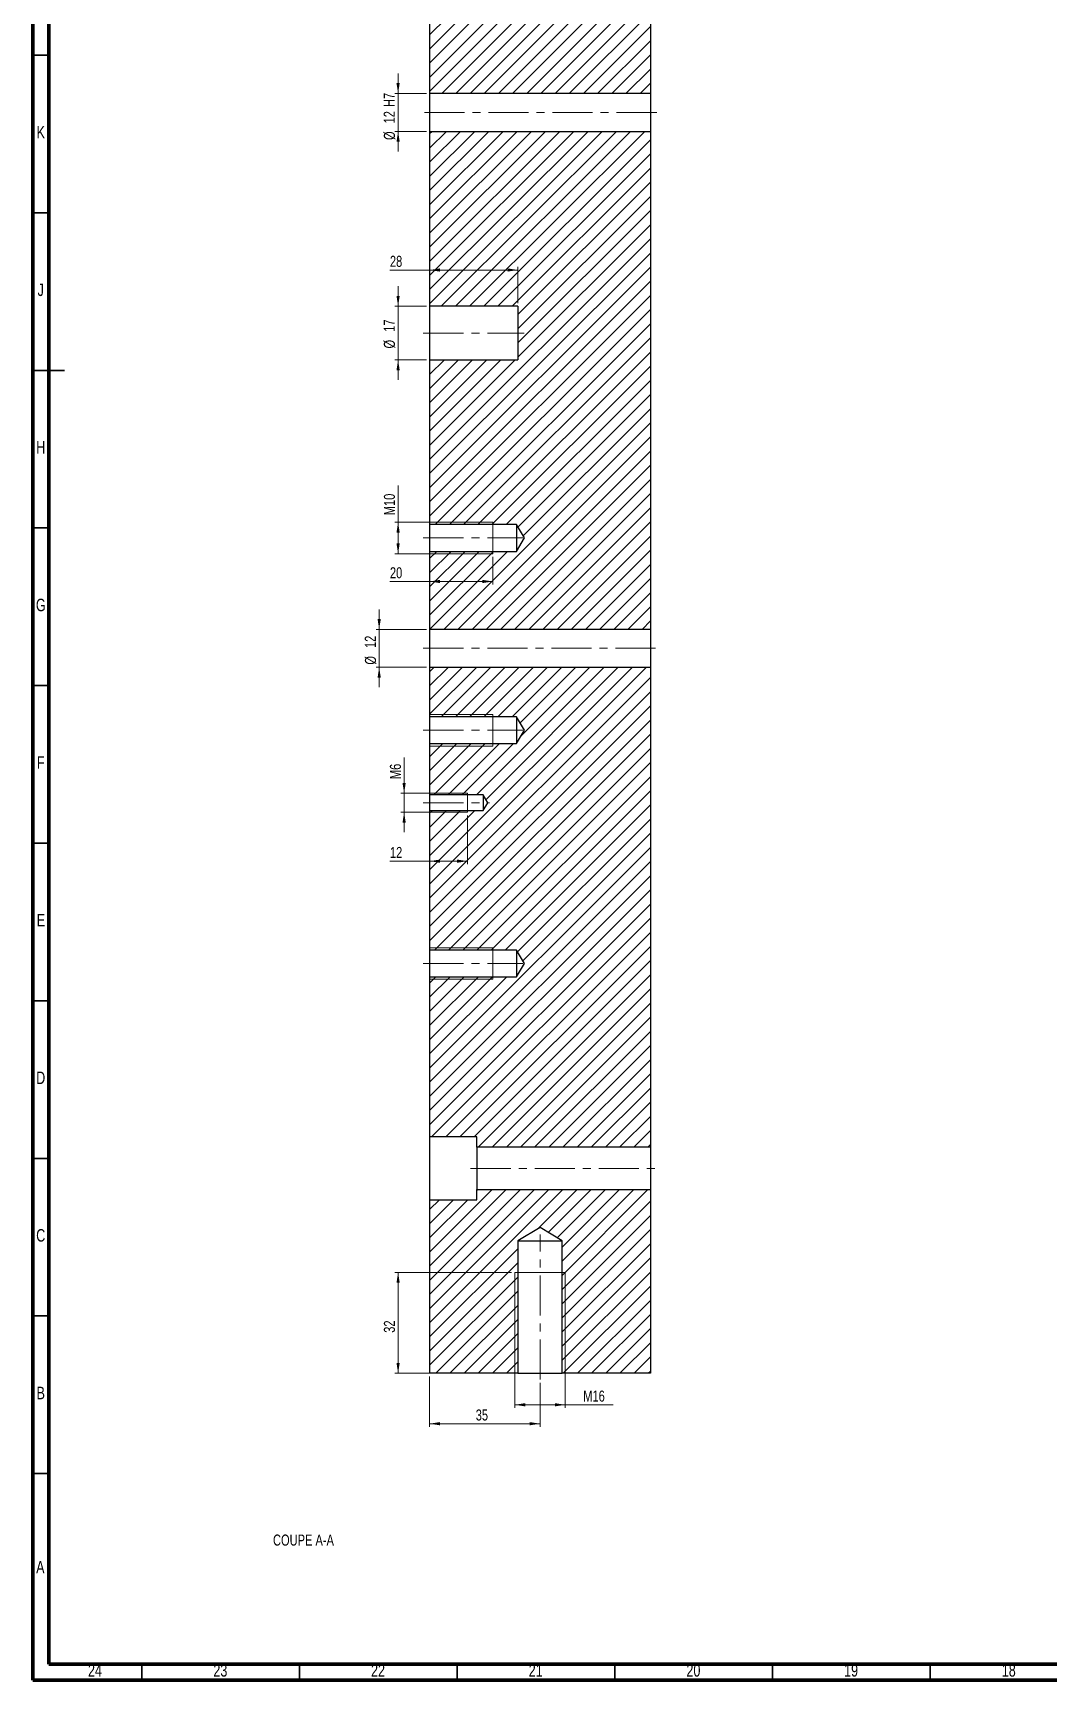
# Model space of a CAD drawing. Header units: millimetres. Extents: x 15 to 1184, y 5 to 836.
# Drawn here: x 15 to 337, y 5 to 528 of the extents above; entities that cross this region are included whole.
import ezdxf

# ---------------------------------------------------------------- set-up
doc = ezdxf.new("R2010")
doc.units = ezdxf.units.MM
doc.linetypes.add('CENTERX2', pattern=[20.32, 12.7, -2.54, 2.54, -2.54])
doc.styles.add('SLDTEXTSTYLE0', font='TXT', dxfattribs={"width": 0.75})
doc.dimstyles.new('SLDDIMSTYLE4', dxfattribs={"dimtxt": 3.5, "dimasz": 3.302, "dimexe": 0, "dimexo": 0.0625, "dimgap": 0.875, "dimtad": 1, "dimrnd": 1e-09, "dimzin": 12, "dimdsep": 46, "dimtxsty": 'SLDTEXTSTYLE0', "dimsah": 1, "dimcen": 0.09, "dimadec": 0, "dimazin": 3, "dimtfac": 1, "dimtofl": 0, "dimtmove": 0, "dimatfit": 3, "dimfxl": 1, "dimfrac": 2, "dimtolj": 1, "dimtzin": 12, "dimarcsym": 0})
doc.dimstyles.new('SLDDIMSTYLE5', dxfattribs={"dimtxt": 3.5, "dimasz": 3.302, "dimexe": 0, "dimexo": 0.0625, "dimgap": 0.875, "dimtad": 1, "dimrnd": 1e-09, "dimzin": 12, "dimdsep": 46, "dimtxsty": 'SLDTEXTSTYLE0', "dimsah": 1, "dimcen": 0.09, "dimadec": 0, "dimazin": 3, "dimtfac": 1, "dimtmove": 0, "dimatfit": 0, "dimfxl": 1, "dimfrac": 2, "dimtolj": 1, "dimtzin": 12, "dimarcsym": 0})

# ---------------------------------------------------------------- blocks, each defined once
blk = doc.blocks.new('_D_149')
at = {"color": 7, "linetype": 'Continuous', "lineweight": 18}
for p, q in [((130.78, 508.33), (130.78, 514.68)), ((139.78, 508.33), (129.78, 508.33)), ((130.78, 508.33), (130.78, 496.33)), ((139.78, 496.33), (129.78, 496.33)), ((130.78, 496.33), (130.78, 489.98))]:
    blk.add_line(p, q, dxfattribs=at)
for points in [[(130.78, 508.33), (131.29, 511.63), (130.27, 511.63)], [(130.78, 496.33), (130.27, 493.03), (131.29, 493.03)]]:
    blk.add_solid(points, dxfattribs=at)
at = {"color": 7, "linetype": 'Continuous', "lineweight": 18, "char_height": 3.5, "attachment_point": 1, "rotation": 90, "style": 'SLDTEXTSTYLE0'}
for s, insert in [('H7', (126.22, 504.04)), ('12', (126.22, 498.86)), ('%%c', (126.27, 493.59))]:
    blk.add_mtext(s, dxfattribs=dict(at, insert=insert))
blk = doc.blocks.new('_D_150')
at = {"color": 7, "linetype": 'Continuous', "lineweight": 18}
for p, q in [((140.78, 452.34), (128.19, 452.34)), ((168.78, 452.34), (140.78, 452.34)), ((168.78, 441.83), (168.78, 453.34))]:
    blk.add_line(p, q, dxfattribs=at)
for points in [[(140.78, 452.34), (144.08, 451.83), (144.08, 452.85)], [(168.78, 452.34), (165.48, 452.85), (165.48, 451.83)]]:
    blk.add_solid(points, dxfattribs=at)
at = {"color": 7, "linetype": 'Continuous', "lineweight": 18, "insert": (128.19, 456.85), "char_height": 3.5, "attachment_point": 1, "style": 'SLDTEXTSTYLE0'}
blk.add_mtext('28', dxfattribs=at)
blk = doc.blocks.new('_D_151')
at = {"color": 7, "linetype": 'Continuous', "lineweight": 18}
for p, q in [((130.78, 440.83), (130.78, 447.18)), ((139.78, 440.83), (129.78, 440.83)), ((130.78, 440.83), (130.78, 423.83)), ((139.78, 423.83), (129.78, 423.83)), ((130.78, 423.83), (130.78, 417.48))]:
    blk.add_line(p, q, dxfattribs=at)
for points in [[(130.78, 440.83), (131.29, 444.13), (130.27, 444.13)], [(130.78, 423.83), (130.27, 420.53), (131.29, 420.53)]]:
    blk.add_solid(points, dxfattribs=at)
at = {"color": 7, "linetype": 'Continuous', "lineweight": 18, "char_height": 3.5, "attachment_point": 1, "rotation": 90, "style": 'SLDTEXTSTYLE0'}
for s, insert in [('17', (126.22, 432.73)), ('%%c', (126.27, 427.45))]:
    blk.add_mtext(s, dxfattribs=dict(at, insert=insert))
blk = doc.blocks.new('_D_152')
at = {"color": 7, "linetype": 'Continuous', "lineweight": 18}
for p, q in [((130.78, 372.33), (130.78, 384.01)), ((159.78, 372.33), (129.78, 372.33)), ((130.78, 362.33), (130.78, 372.33)), ((159.78, 362.33), (129.78, 362.33))]:
    blk.add_line(p, q, dxfattribs=at)
for points in [[(130.78, 372.33), (130.27, 369.03), (131.29, 369.03)], [(130.78, 362.33), (131.29, 365.63), (130.27, 365.63)]]:
    blk.add_solid(points, dxfattribs=at)
at = {"color": 7, "linetype": 'Continuous', "lineweight": 18, "insert": (126.27, 374.55), "char_height": 3.5, "attachment_point": 1, "rotation": 90, "style": 'SLDTEXTSTYLE0'}
blk.add_mtext('M10', dxfattribs=at)
blk = doc.blocks.new('_D_153')
at = {"color": 7, "linetype": 'Continuous', "lineweight": 18}
for p, q in [((140.78, 361.33), (140.78, 352.53)), ((160.78, 361.33), (160.78, 352.53)), ((140.78, 353.53), (128.19, 353.53)), ((140.78, 353.53), (160.78, 353.53))]:
    blk.add_line(p, q, dxfattribs=at)
for points in [[(140.78, 353.53), (144.08, 353.02), (144.08, 354.04)], [(160.78, 353.53), (157.48, 354.04), (157.48, 353.02)]]:
    blk.add_solid(points, dxfattribs=at)
at = {"color": 7, "linetype": 'Continuous', "lineweight": 18, "insert": (128.19, 358.04), "char_height": 3.5, "attachment_point": 1, "style": 'SLDTEXTSTYLE0'}
blk.add_mtext('20', dxfattribs=at)
blk = doc.blocks.new('_D_154')
at = {"color": 7, "linetype": 'Continuous', "lineweight": 18}
for p, q in [((124.78, 338.33), (124.78, 344.68)), ((139.78, 338.33), (123.78, 338.33)), ((124.78, 338.33), (124.78, 326.33)), ((139.78, 326.33), (123.78, 326.33)), ((124.78, 326.33), (124.78, 319.98))]:
    blk.add_line(p, q, dxfattribs=at)
for points in [[(124.78, 338.33), (125.29, 341.63), (124.27, 341.63)], [(124.78, 326.33), (124.27, 323.03), (125.29, 323.03)]]:
    blk.add_solid(points, dxfattribs=at)
at = {"color": 7, "linetype": 'Continuous', "lineweight": 18, "char_height": 3.5, "attachment_point": 1, "rotation": 90, "style": 'SLDTEXTSTYLE0'}
for s, insert in [('12', (120.22, 332.43)), ('%%c', (120.27, 327.15))]:
    blk.add_mtext(s, dxfattribs=dict(at, insert=insert))
blk = doc.blocks.new('_D_155')
at = {"color": 7, "linetype": 'Continuous', "lineweight": 18}
for p, q in [((140.78, 279.33), (140.78, 263.8)), ((152.78, 279.33), (152.78, 263.8)), ((140.78, 264.8), (128.19, 264.8)), ((140.78, 264.8), (152.78, 264.8))]:
    blk.add_line(p, q, dxfattribs=at)
for points in [[(140.78, 264.8), (144.08, 264.29), (144.08, 265.31)], [(152.78, 264.8), (149.48, 265.31), (149.48, 264.29)]]:
    blk.add_solid(points, dxfattribs=at)
at = {"color": 7, "linetype": 'Continuous', "lineweight": 18, "insert": (128.19, 269.31), "char_height": 3.5, "attachment_point": 1, "style": 'SLDTEXTSTYLE0'}
blk.add_mtext('12', dxfattribs=at)
blk = doc.blocks.new('_D_156')
at = {"color": 7, "linetype": 'Continuous', "lineweight": 18}
for p, q in [((132.69, 286.33), (132.69, 297.7)), ((151.78, 286.33), (131.69, 286.33)), ((132.69, 280.33), (132.69, 286.33)), ((151.78, 280.33), (131.69, 280.33)), ((132.69, 280.33), (132.69, 273.98))]:
    blk.add_line(p, q, dxfattribs=at)
for points in [[(132.69, 286.33), (133.2, 289.63), (132.18, 289.63)], [(132.69, 280.33), (132.18, 277.03), (133.2, 277.03)]]:
    blk.add_solid(points, dxfattribs=at)
at = {"color": 7, "linetype": 'Continuous', "lineweight": 18, "insert": (128.18, 290.83), "char_height": 3.5, "attachment_point": 1, "rotation": 90, "style": 'SLDTEXTSTYLE0'}
blk.add_mtext('M6', dxfattribs=at)
blk = doc.blocks.new('_D_157')
at = {"color": 7, "linetype": 'Continuous', "lineweight": 18}
for p, q in [((167.78, 133.33), (167.78, 91.33)), ((183.78, 133.33), (183.78, 91.33)), ((183.78, 92.33), (167.78, 92.33)), ((183.78, 92.33), (198.95, 92.33))]:
    blk.add_line(p, q, dxfattribs=at)
for points in [[(167.78, 92.33), (171.08, 91.82), (171.08, 92.84)], [(183.78, 92.33), (180.48, 92.84), (180.48, 91.82)]]:
    blk.add_solid(points, dxfattribs=at)
at = {"color": 7, "linetype": 'Continuous', "lineweight": 18, "insert": (189.49, 96.84), "char_height": 3.5, "attachment_point": 1, "style": 'SLDTEXTSTYLE0'}
blk.add_mtext('M16', dxfattribs=at)
blk = doc.blocks.new('_D_158')
at = {"color": 7, "linetype": 'Continuous', "lineweight": 18}
for p, q in [((140.78, 101.33), (140.78, 85.33)), ((175.78, 99.33), (175.78, 85.33)), ((175.78, 86.33), (140.78, 86.33))]:
    blk.add_line(p, q, dxfattribs=at)
for points in [[(140.78, 86.33), (144.08, 85.82), (144.08, 86.84)], [(175.78, 86.33), (172.48, 86.84), (172.48, 85.82)]]:
    blk.add_solid(points, dxfattribs=at)
at = {"color": 7, "linetype": 'Continuous', "lineweight": 18, "insert": (155.4, 90.84), "char_height": 3.5, "attachment_point": 1, "style": 'SLDTEXTSTYLE0'}
blk.add_mtext('35', dxfattribs=at)
blk = doc.blocks.new('_D_159')
at = {"color": 7, "linetype": 'Continuous', "lineweight": 18}
for p, q in [((166.78, 134.33), (129.78, 134.33)), ((130.78, 102.33), (130.78, 134.33)), ((166.78, 102.33), (129.78, 102.33))]:
    blk.add_line(p, q, dxfattribs=at)
for points in [[(130.78, 134.33), (130.27, 131.03), (131.29, 131.03)], [(130.78, 102.33), (131.29, 105.63), (130.27, 105.63)]]:
    blk.add_solid(points, dxfattribs=at)
at = {"color": 7, "linetype": 'Continuous', "lineweight": 18, "insert": (126.27, 115.18), "char_height": 3.5, "attachment_point": 1, "rotation": 90, "style": 'SLDTEXTSTYLE0'}
blk.add_mtext('32', dxfattribs=at)

msp = doc.modelspace()

# ---------------------------------------------------------------- hatches: boundary and pattern name
at = {"linetype": 'Continuous', "lineweight": 18}
h = msp.add_hatch(dxfattribs=at)
h.set_pattern_fill('ANSI31', style=0)
h.paths.add_polyline_path([(155.78, 532.331), (140.78, 532.331), (140.78, 508.331), (210.78, 508.331), (210.78, 535.581), (155.78, 535.581)], flags=0)
h = msp.add_hatch(dxfattribs=at)
h.set_pattern_fill('ANSI31', style=0)
h.paths.add_polyline_path([(210.78, 496.331), (140.78, 496.331), (140.78, 440.831), (168.78, 440.831), (168.78, 423.831), (140.78, 423.831), (140.78, 371.581), (168.28, 371.581), (170.834, 367.331), (168.28, 363.081), (140.78, 363.081), (140.78, 338.331), (210.78, 338.331)], flags=0)
h = msp.add_hatch(dxfattribs=at)
h.set_pattern_fill('ANSI31', style=0)
h.paths.add_polyline_path([(210.78, 326.331), (140.78, 326.331), (140.78, 310.581), (168.28, 310.581), (170.834, 306.331), (168.28, 302.081), (140.78, 302.081), (140.78, 285.831), (157.78, 285.831), (159.283, 283.331), (157.78, 280.831), (140.78, 280.831), (140.78, 236.581), (168.28, 236.581), (170.834, 232.331), (168.28, 228.081), (140.78, 228.081), (140.78, 177.331), (155.78, 177.331), (155.78, 174.081), (210.78, 174.081)], flags=0)
h = msp.add_hatch(dxfattribs=at)
h.set_pattern_fill('ANSI31', style=0)
h.paths.add_polyline_path([(155.78, 157.331), (140.78, 157.331), (140.78, 102.331), (168.78, 102.331), (168.78, 144.331), (175.78, 148.537), (182.78, 144.331), (182.78, 102.331), (210.78, 102.331), (210.78, 160.581), (155.78, 160.581)], flags=0)

# ---------------------------------------------------------------- linework, layer by layer
at = {"color": 7, "linetype": 'Continuous', "lineweight": 70}
for p, q in [((15, 5), (15, 836)), ((20, 10), (20, 831)), ((1179, 10), (20, 10)), ((1184, 5), (15, 5))]:
    msp.add_line(p, q, dxfattribs=at)
at = {"color": 7, "linetype": 'Continuous', "lineweight": 25}
for p, q in [((210.78, 535.581), (210.78, 508.331)), ((140.78, 532.331), (140.78, 508.331)), ((210.78, 508.331), (140.78, 508.331)), ((140.78, 508.331), (140.78, 496.331)), ((210.78, 508.331), (210.78, 496.331)), ((140.78, 496.331), (140.78, 440.831)), ((140.78, 496.331), (210.78, 496.331)), ((210.78, 496.331), (210.78, 338.331)), ((168.78, 440.831), (140.78, 440.831)), ((140.78, 440.831), (140.78, 423.831)), ((168.78, 440.831), (168.78, 423.831)), ((140.78, 423.831), (140.78, 371.581)), ((140.78, 423.831), (168.78, 423.831)), ((168.28, 371.581), (140.78, 371.581)), ((140.78, 371.581), (140.78, 363.081)), ((170.834, 367.331), (168.28, 371.581)), ((168.28, 371.581), (168.28, 363.081)), ((168.28, 363.081), (170.834, 367.331)), ((140.78, 363.081), (140.78, 338.331)), ((140.78, 363.081), (168.28, 363.081)), ((210.78, 338.331), (140.78, 338.331)), ((140.78, 338.331), (140.78, 326.331)), ((210.78, 338.331), (210.78, 326.331)), ((140.78, 326.331), (140.78, 310.581)), ((140.78, 326.331), (210.78, 326.331)), ((210.78, 326.331), (210.78, 174.081)), ((168.28, 310.581), (140.78, 310.581)), ((140.78, 310.581), (140.78, 302.081)), ((170.834, 306.331), (168.28, 310.581)), ((168.28, 310.581), (168.28, 302.081)), ((168.28, 302.081), (170.834, 306.331)), ((140.78, 302.081), (140.78, 285.831)), ((140.78, 302.081), (168.28, 302.081)), ((157.78, 285.831), (140.78, 285.831)), ((140.78, 285.831), (140.78, 280.831)), ((159.283, 283.331), (157.78, 285.831)), ((157.78, 285.831), (157.78, 280.831)), ((157.78, 280.831), (159.283, 283.331)), ((140.78, 280.831), (140.78, 236.581)), ((140.78, 280.831), (157.78, 280.831)), ((168.28, 236.581), (140.78, 236.581)), ((140.78, 236.581), (140.78, 228.081)), ((170.834, 232.331), (168.28, 236.581)), ((168.28, 236.581), (168.28, 228.081)), ((168.28, 228.081), (170.834, 232.331)), ((140.78, 228.081), (140.78, 177.331)), ((140.78, 228.081), (168.28, 228.081)), ((155.78, 177.331), (140.78, 177.331)), ((140.78, 177.331), (140.78, 157.331)), ((155.78, 174.081), (155.78, 177.331)), ((210.78, 174.081), (155.78, 174.081)), ((155.78, 174.081), (155.78, 160.581)), ((210.78, 174.081), (210.78, 160.581)), ((140.78, 157.331), (140.78, 102.331)), ((140.78, 157.331), (155.78, 157.331)), ((155.78, 157.331), (155.78, 160.581)), ((155.78, 160.581), (210.78, 160.581)), ((210.78, 160.581), (210.78, 102.331)), ((175.78, 148.537), (168.78, 144.331)), ((182.78, 144.331), (175.78, 148.537)), ((168.78, 144.331), (168.78, 102.331)), ((168.78, 144.331), (182.78, 144.331)), ((182.78, 102.331), (182.78, 144.331)), ((168.78, 102.331), (140.78, 102.331)), ((168.78, 102.331), (182.78, 102.331)), ((210.78, 102.331), (182.78, 102.331))]:
    msp.add_line(p, q, dxfattribs=at)
at = {"color": 7, "linetype": 'Continuous', "lineweight": 35}
for p, q in [((20, 520.5), (15, 520.5)), ((20, 470.5), (15, 470.5)), ((14.999, 420.5), (25.001, 420.5)), ((20, 420.5), (15, 420.5)), ((20, 370.5), (15, 370.5)), ((20, 320.5), (15, 320.5)), ((20, 270.5), (15, 270.5)), ((20, 220.5), (15, 220.5)), ((20, 170.5), (15, 170.5)), ((20, 120.5), (15, 120.5)), ((20, 70.5), (15, 70.5)), ((49.5, 10), (49.5, 5)), ((99.5, 10), (99.5, 5)), ((149.5, 10), (149.5, 5)), ((199.5, 10), (199.5, 5)), ((249.5, 10), (249.5, 5)), ((299.5, 10), (299.5, 5))]:
    msp.add_line(p, q, dxfattribs=at)
at = {"color": 7, "linetype": 'CENTERX2', "lineweight": 18}
for p, q in [((212.78, 502.331), (138.78, 502.331)), ((138.78, 432.331), (170.78, 432.331)), ((138.78, 367.331), (170.28, 367.331)), ((138.78, 332.331), (212.78, 332.331)), ((138.78, 306.331), (170.28, 306.331)), ((138.78, 283.331), (159.78, 283.331)), ((138.78, 232.331), (170.28, 232.331)), ((153.78, 167.331), (212.78, 167.331)), ((175.78, 100.331), (175.78, 146.331))]:
    msp.add_line(p, q, dxfattribs=at)
at = {"color": 7, "linetype": 'Continuous', "lineweight": 18}
for p, q in [((160.78, 372.331), (140.78, 372.331)), ((160.78, 371.581), (160.78, 372.331)), ((140.78, 362.331), (160.78, 362.331)), ((160.78, 362.331), (160.78, 363.081)), ((160.78, 311.331), (140.78, 311.331)), ((160.78, 310.581), (160.78, 311.331)), ((140.78, 301.331), (160.78, 301.331)), ((160.78, 301.331), (160.78, 302.081)), ((152.78, 286.331), (140.78, 286.331)), ((152.78, 285.831), (152.78, 286.331)), ((140.78, 280.331), (152.78, 280.331)), ((152.78, 280.331), (152.78, 280.831)), ((160.78, 237.331), (140.78, 237.331)), ((160.78, 236.581), (160.78, 237.331)), ((140.78, 227.331), (160.78, 227.331)), ((160.78, 227.331), (160.78, 228.081)), ((167.78, 134.331), (167.78, 102.331)), ((168.78, 134.331), (167.78, 134.331)), ((182.78, 134.331), (168.78, 134.331)), ((183.78, 134.331), (182.78, 134.331)), ((183.78, 102.331), (183.78, 134.331))]:
    msp.add_line(p, q, dxfattribs=at)
at = {"color": 7, "linetype": 'Continuous', "lineweight": 18, "flags": 128}
for points in [[(160.78, 363.081), (160.78, 363.289), (160.78, 363.893), (160.78, 364.833), (160.78, 366.018), (160.78, 367.331), (160.78, 368.644), (160.78, 369.829), (160.78, 370.769), (160.78, 371.373), (160.78, 371.581)], [(160.78, 302.081), (160.78, 302.289), (160.78, 302.893), (160.78, 303.833), (160.78, 305.018), (160.78, 306.331), (160.78, 307.644), (160.78, 308.829), (160.78, 309.769), (160.78, 310.373), (160.78, 310.581)], [(152.78, 280.831), (152.78, 281.021), (152.78, 281.563), (152.78, 282.374), (152.78, 283.331), (152.78, 284.288), (152.78, 285.099), (152.78, 285.641), (152.78, 285.831)], [(160.78, 228.081), (160.78, 228.289), (160.78, 228.893), (160.78, 229.833), (160.78, 231.018), (160.78, 232.331), (160.78, 233.644), (160.78, 234.829), (160.78, 235.769), (160.78, 236.373), (160.78, 236.581)]]:
    msp.add_lwpolyline(points, dxfattribs=at)

# ---------------------------------------------------------------- texts
at = {"color": 7, "linetype": 'Continuous', "lineweight": 0, "attachment_point": 2, "style": 'SLDTEXTSTYLE0'}
for s, insert, char_height in [('K', (17.489, 498.06), 3.969), ('J', (17.465, 448.06), 3.969), ('H', (17.49, 398.06), 3.969), ('G', (17.487, 348.06), 3.969), ('F', (17.458, 298.06), 3.969), ('E', (17.508, 248.06), 3.969), ('D', (17.453, 198.06), 3.969), ('C', (17.459, 148.06), 3.969), ('B', (17.471, 98.06), 3.969), ('COUPE A-A', (100.778, 51.157), 3.5), ('A', (17.34, 42.81), 3.969), ('24', (34.67, 10.06), 3.9688), ('23', (74.42, 10.06), 3.9688), ('22', (124.42, 10.06), 3.9688), ('21', (174.42, 10.06), 3.9688), ('20', (224.42, 10.06), 3.9688), ('19', (274.42, 10.06), 3.9688), ('18', (324.42, 10.06), 3.9688)]:
    msp.add_mtext(s, dxfattribs=dict(at, insert=insert, char_height=char_height))

# ---------------------------------------------------------------- dimensions: what is measured, and where the dimension line sits
at = {"color": 7, "linetype": 'Continuous', "lineweight": 18}
for base, p1, p2, text, dimstyle, picture, middle in [((130.78, 496.331), (140.78, 508.331), (140.78, 496.331), '%%c<>H7', 'SLDDIMSTYLE5', '_D_149', (130.78, 501.698)), ((130.78, 423.831), (140.78, 440.831), (140.78, 423.831), '%%c<>', 'SLDDIMSTYLE5', '_D_151', (130.78, 432.676)), ((130.78, 372.331), (160.78, 362.331), (160.78, 372.331), 'M10', 'SLDDIMSTYLE4', '_D_152', (130.78, 379.283)), ((124.78, 326.331), (140.78, 338.331), (140.78, 326.331), '%%c<>', 'SLDDIMSTYLE5', '_D_154', (124.78, 332.376)), ((132.69, 286.331), (152.78, 280.331), (152.78, 286.331), 'M6', 'SLDDIMSTYLE5', '_D_156', (132.69, 294.264))]:
    dim = msp.add_linear_dim(base=base, p1=p1, p2=p2, angle=90, text=text, dimstyle=dimstyle, dxfattribs=at)
    dim.commit()
    dim.dimension.update_dxf_attribs({"geometry": picture, "text_midpoint": middle, "dimtype": 160})
for base, p1, p2, picture, middle in [((140.78, 452.342), (168.78, 440.831), (140.78, 440.831), '_D_150', (130.78, 452.342)), ((160.78, 353.53), (140.78, 362.331), (160.78, 362.331), '_D_153', (130.78, 353.53)), ((152.78, 264.801), (140.78, 280.331), (152.78, 280.331), '_D_155', (130.78, 264.801)), ((140.78, 86.331), (175.78, 100.331), (140.78, 102.331), '_D_158', (157.987, 86.331))]:
    dim = msp.add_linear_dim(base=base, p1=p1, p2=p2, dimstyle='SLDDIMSTYLE4', dxfattribs=at)
    dim.commit()
    dim.dimension.update_dxf_attribs({"geometry": picture, "text_midpoint": middle, "dimtype": 160})
dim = msp.add_linear_dim(base=(130.78, 134.331), p1=(167.78, 102.331), p2=(167.78, 134.331), angle=90, dimstyle='SLDDIMSTYLE4', dxfattribs=at)
dim.commit()
dim.dimension.update_dxf_attribs({"geometry": '_D_159', "text_midpoint": (130.78, 117.765), "dimtype": 160})
dim = msp.add_linear_dim(base=(167.78, 92.331), p1=(183.78, 134.331), p2=(167.78, 134.331), text='M16', dimstyle='SLDDIMSTYLE4', dxfattribs=at)
dim.commit()
dim.dimension.update_dxf_attribs({"geometry": '_D_157', "text_midpoint": (194.216, 92.331), "dimtype": 160})

doc.saveas('drawing.dxf')
